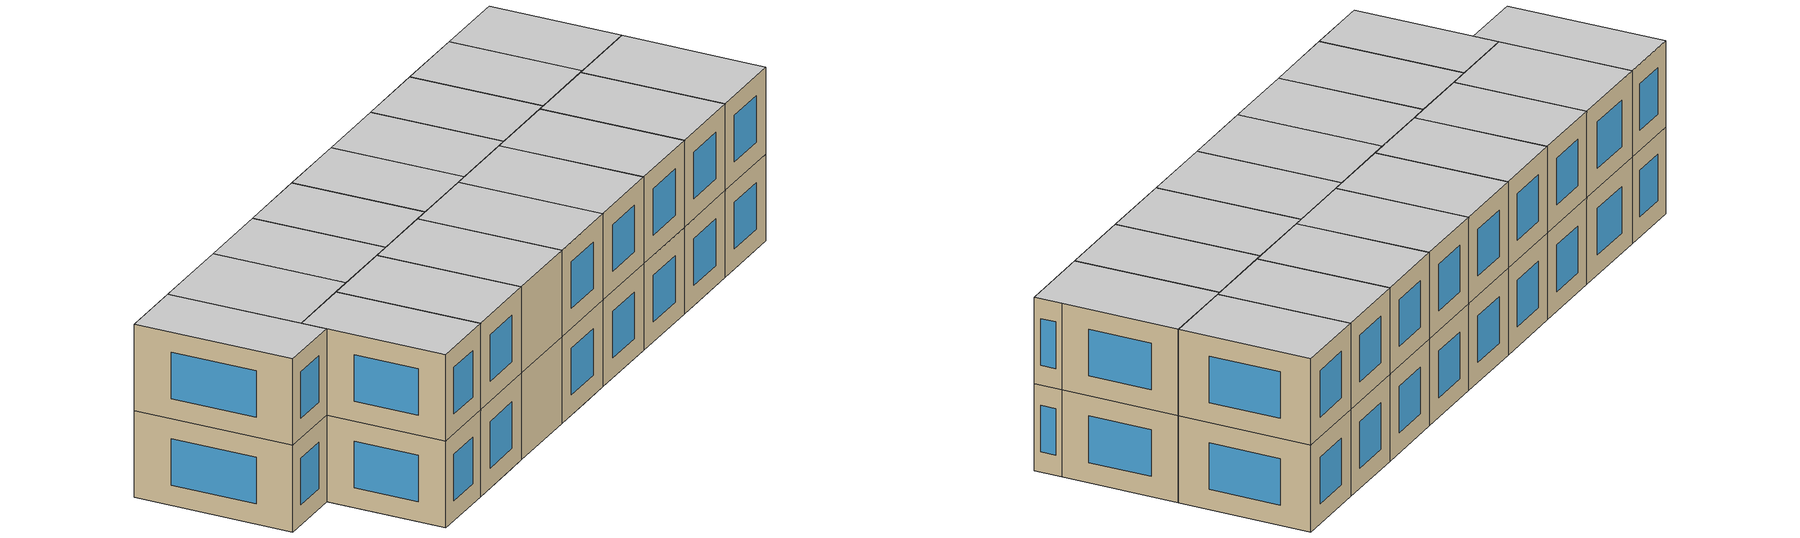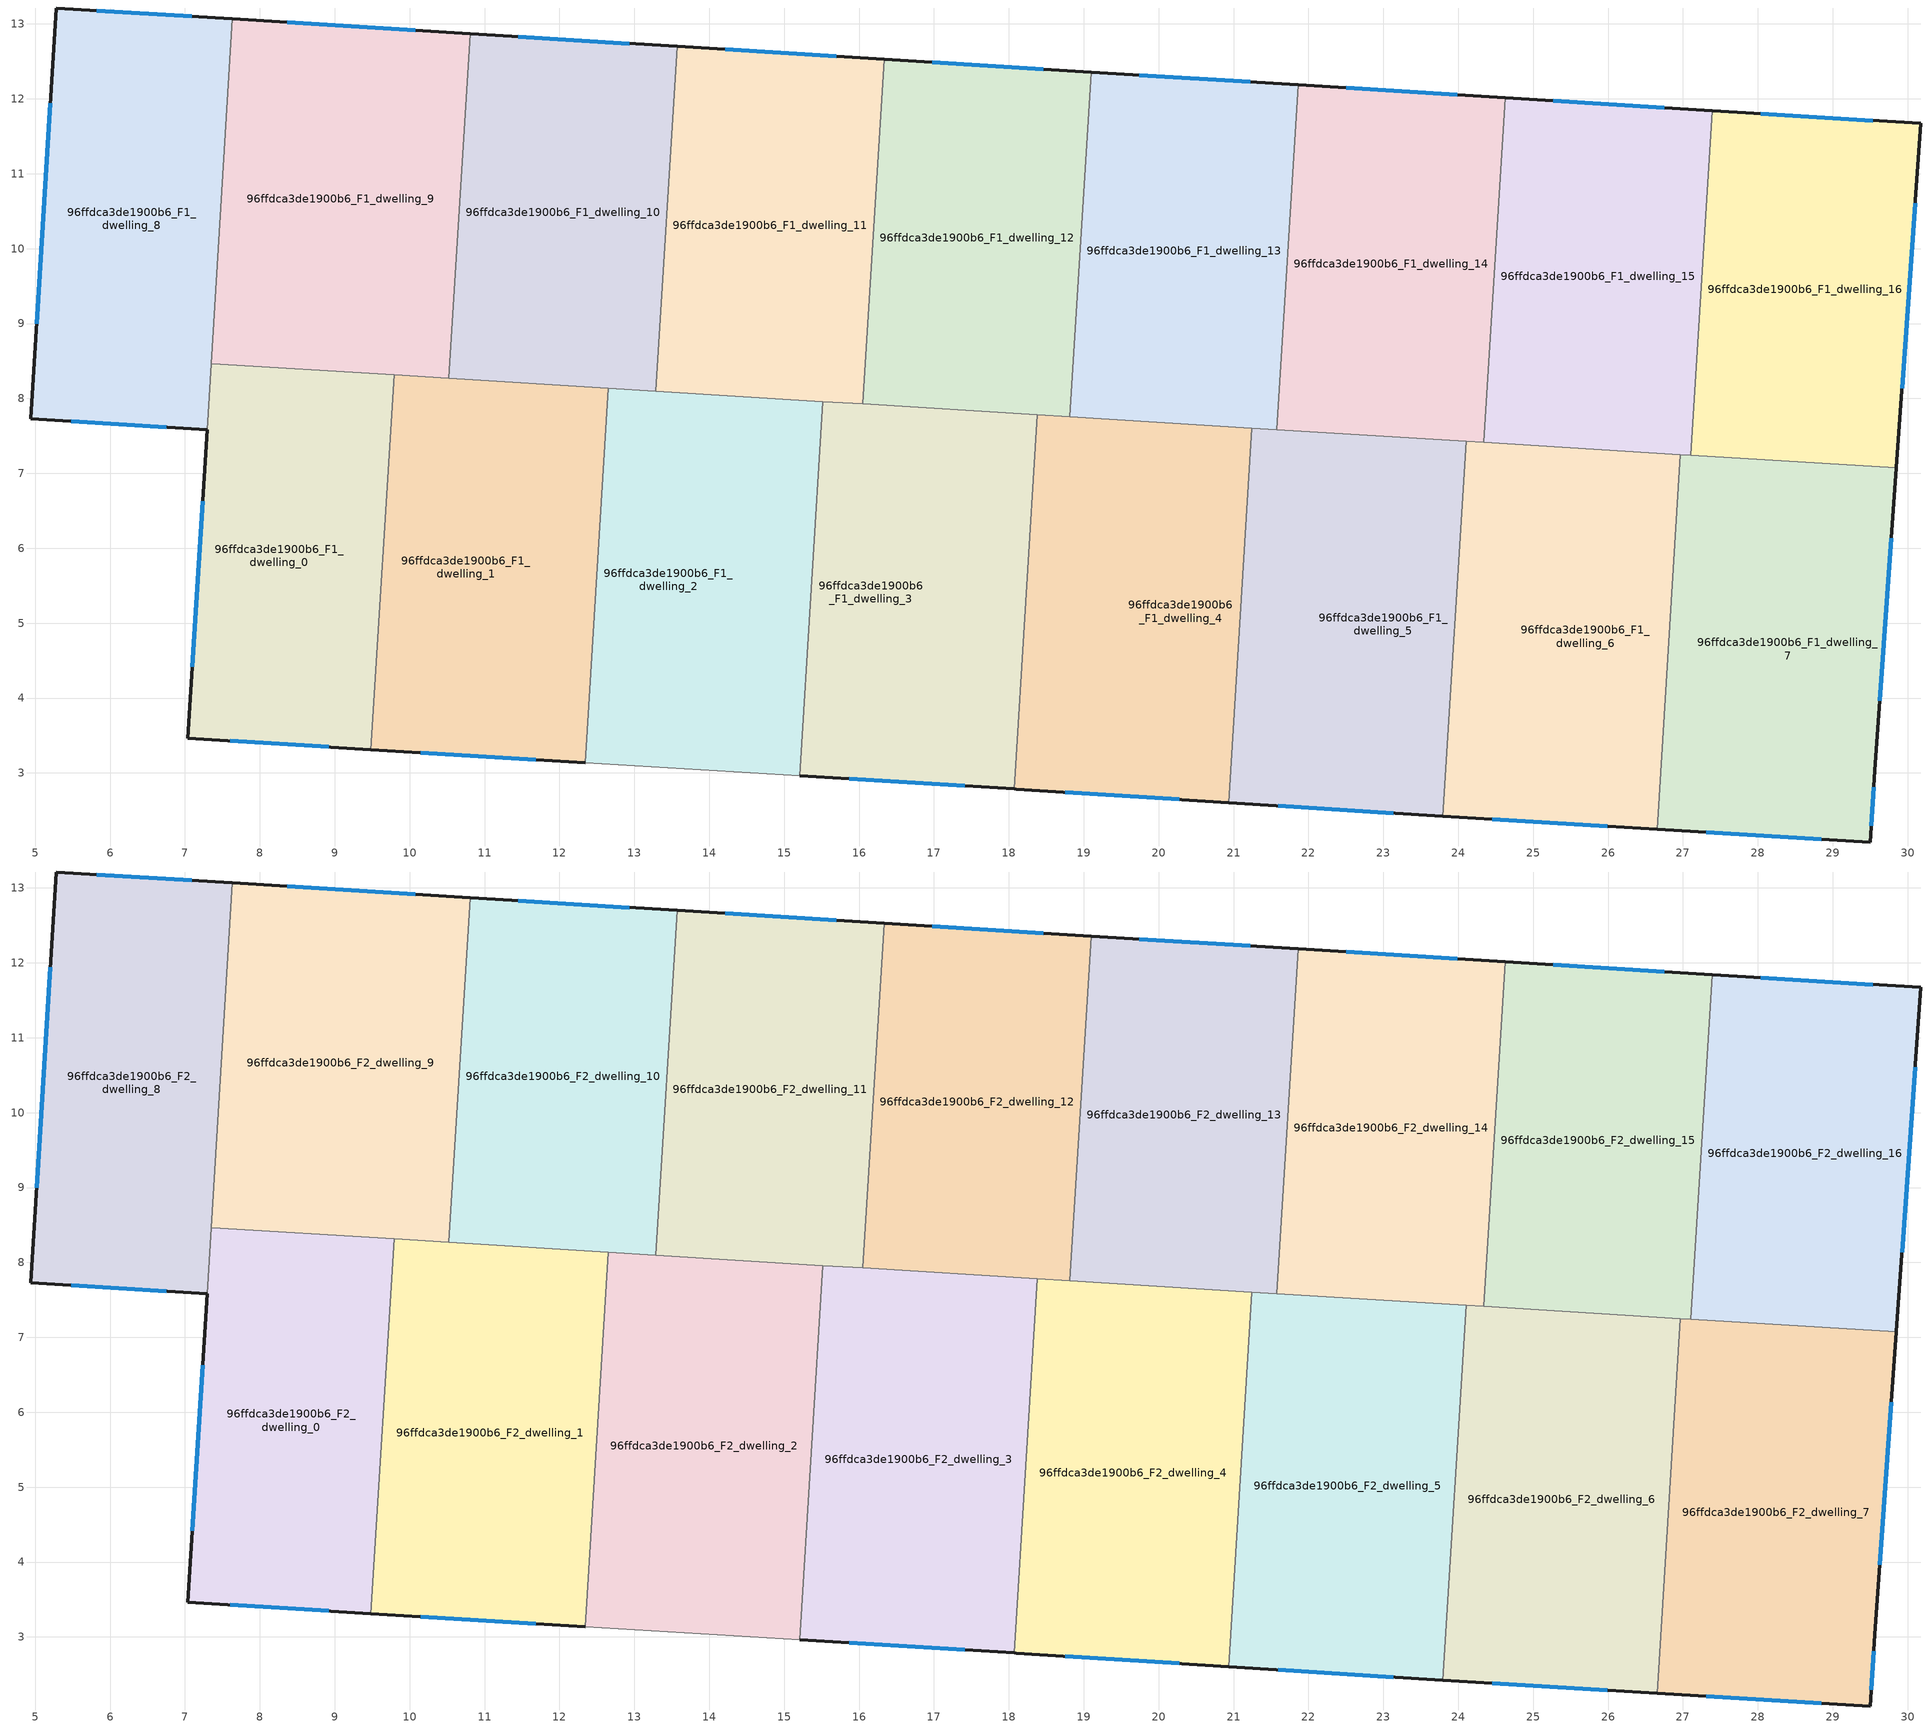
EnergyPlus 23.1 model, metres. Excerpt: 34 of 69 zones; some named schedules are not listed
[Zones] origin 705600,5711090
96ffdca3de1900b6_F1_dwelling_0
 floor outside (EU_floor_Construction): 8.54,8.39 7.35,8.46 7.04,3.46 7.35,8.46 z3
 floor to 96ffdca3de1900b6_F0_dwelling_0 (EU_floor_Construction): 9.48,8.33 9.17,3.33 7.04,3.46 7.35,8.46 z3
 floor to 96ffdca3de1900b6_F0_dwelling_1 (EU_floor_Construction): 9.79,8.31 9.48,3.31 9.17,3.33 9.48,8.33 z3
 wall outside (EU_wall_Construction): 7.29,7.58 7.04,3.46 9.48,3.31 z3:6
 wall to 96ffdca3de1900b6_F1_dwelling_1 (EU_wall_Construction): 9.48,3.31 9.79,8.31 z3:6
 wall to 96ffdca3de1900b6_F1_dwelling_8 (EU_wall_Construction): 7.35,8.46 7.29,7.58 z3:6
 wall to 96ffdca3de1900b6_F1_dwelling_9 (EU_wall_Construction): 9.79,8.31 7.35,8.46 z3:6
 window (EU_Window_Construction): 7.6,3.43 8.92,3.35 / 7.24,6.63 7.1,4.42 z3.69:5.31
96ffdca3de1900b6_F1_dwelling_1
 floor to 96ffdca3de1900b6_F0_dwelling_1 (EU_floor_Construction): 12.02,8.18 11.71,3.18 9.48,3.31 9.79,8.31 z3
 floor to 96ffdca3de1900b6_F0_dwelling_2 (EU_floor_Construction): 12.65,8.14 12.35,3.14 11.71,3.18 12.02,8.18 z3
 wall outside (EU_wall_Construction): 9.48,3.31 12.35,3.14 z3:6
 wall to 96ffdca3de1900b6_F1_dwelling_2 (EU_wall_Construction): 12.35,3.14 12.66,8.14 z3:6
 wall to 96ffdca3de1900b6_F1_dwelling_10 (EU_wall_Construction): 12.66,8.14 10.52,8.27 z3:6
 wall to 96ffdca3de1900b6_F1_dwelling_9 (EU_wall_Construction): 10.52,8.27 9.79,8.31 z3:6
 window (EU_Window_Construction): 10.15,3.27 11.68,3.18 z3.69:5.31
96ffdca3de1900b6_F1_dwelling_10
 floor to 96ffdca3de1900b6_F0_dwelling_11 (EU_floor_Construction): 13.57,12.7 13.29,8.1 10.52,8.27 10.81,12.87 z3
 wall outside (EU_wall_Construction): 13.57,12.7 10.81,12.87 z3:6
 wall to 96ffdca3de1900b6_F1_dwelling_11 (EU_wall_Construction): 13.29,8.1 13.57,12.7 z3:6
 wall to 96ffdca3de1900b6_F1_dwelling_9 (EU_wall_Construction): 10.81,12.87 10.52,8.27 z3:6
 wall to 96ffdca3de1900b6_F1_dwelling_2 (EU_wall_Construction): 12.66,8.14 13.29,8.1 z3:6
 window (EU_Window_Construction): 12.93,12.74 11.45,12.83 z3.69:5.31
96ffdca3de1900b6_F1_dwelling_11
 floor to 96ffdca3de1900b6_F0_dwelling_12 (EU_floor_Construction): 16.34,12.53 16.05,7.93 13.29,8.1 13.57,12.7 z3
 wall outside (EU_wall_Construction): 16.34,12.53 13.57,12.7 z3:6
 wall to 96ffdca3de1900b6_F1_dwelling_12 (EU_wall_Construction): 16.05,7.93 16.34,12.53 z3:6
 wall to 96ffdca3de1900b6_F1_dwelling_2 (EU_wall_Construction): 13.29,8.1 15.52,7.96 z3:6
 wall to 96ffdca3de1900b6_F1_dwelling_3 (EU_wall_Construction): 15.52,7.96 16.05,7.93 z3:6
 window (EU_Window_Construction): 15.7,12.57 14.21,12.66 z3.69:5.31
96ffdca3de1900b6_F1_dwelling_12
 floor to 96ffdca3de1900b6_F0_dwelling_13 (EU_floor_Construction): 19.1,12.36 18.81,7.75 16.05,7.93 16.34,12.53 z3
 wall outside (EU_wall_Construction): 19.1,12.36 16.34,12.53 z3:6
 wall to 96ffdca3de1900b6_F1_dwelling_13 (EU_wall_Construction): 18.81,7.75 19.1,12.36 z3:6
 wall to 96ffdca3de1900b6_F1_dwelling_3 (EU_wall_Construction): 16.05,7.93 18.38,7.78 z3:6
 wall to 96ffdca3de1900b6_F1_dwelling_4 (EU_wall_Construction): 18.38,7.78 18.81,7.75 z3:6
 window (EU_Window_Construction): 18.46,12.4 16.98,12.49 z3.69:5.31
96ffdca3de1900b6_F1_dwelling_13
 floor to 96ffdca3de1900b6_F0_dwelling_14 (EU_floor_Construction): 21.86,12.19 21.58,7.58 18.81,7.75 19.1,12.36 z3
 wall outside (EU_wall_Construction): 21.86,12.19 19.1,12.36 z3:6
 wall to 96ffdca3de1900b6_F1_dwelling_14 (EU_wall_Construction): 21.58,7.58 21.86,12.19 z3:6
 wall to 96ffdca3de1900b6_F1_dwelling_4 (EU_wall_Construction): 18.81,7.75 21.24,7.6 z3:6
 wall to 96ffdca3de1900b6_F1_dwelling_5 (EU_wall_Construction): 21.24,7.6 21.58,7.58 z3:6
 window (EU_Window_Construction): 21.22,12.23 19.74,12.32 z3.69:5.31
96ffdca3de1900b6_F1_dwelling_14
 floor to 96ffdca3de1900b6_F0_dwelling_15 (EU_floor_Construction): 24.63,12.01 24.34,7.41 21.58,7.58 21.86,12.19 z3
 wall outside (EU_wall_Construction): 24.63,12.01 21.86,12.19 z3:6
 wall to 96ffdca3de1900b6_F1_dwelling_15 (EU_wall_Construction): 24.34,7.41 24.63,12.01 z3:6
 wall to 96ffdca3de1900b6_F1_dwelling_5 (EU_wall_Construction): 21.58,7.58 24.1,7.43 z3:6
 wall to 96ffdca3de1900b6_F1_dwelling_6 (EU_wall_Construction): 24.1,7.43 24.34,7.41 z3:6
 window (EU_Window_Construction): 23.99,12.05 22.5,12.15 z3.69:5.31
96ffdca3de1900b6_F1_dwelling_15
 floor to 96ffdca3de1900b6_F0_dwelling_16 (EU_floor_Construction): 27.39,11.84 27.11,7.24 24.34,7.41 24.63,12.01 z3
 wall outside (EU_wall_Construction): 27.39,11.84 24.63,12.01 z3:6
 wall to 96ffdca3de1900b6_F1_dwelling_16 (EU_wall_Construction): 27.11,7.24 27.39,11.84 z3:6
 wall to 96ffdca3de1900b6_F1_dwelling_6 (EU_wall_Construction): 24.34,7.41 26.96,7.25 z3:6
 wall to 96ffdca3de1900b6_F1_dwelling_7 (EU_wall_Construction): 26.96,7.25 27.11,7.24 z3:6
 window (EU_Window_Construction): 26.75,11.88 25.27,11.98 z3.69:5.31
96ffdca3de1900b6_F1_dwelling_16
 floor to 96ffdca3de1900b6_F0_dwelling_17 (EU_floor_Construction): 30.18,11.67 29.85,7.07 27.11,7.24 27.39,11.84 z3
 wall outside (EU_wall_Construction): 29.85,7.07 30.18,11.67 27.39,11.84 z3:6
 wall to 96ffdca3de1900b6_F1_dwelling_7 (EU_wall_Construction): 27.11,7.24 29.85,7.07 z3:6
 window (EU_Window_Construction): 29.93,8.14 30.1,10.61 / 29.53,11.71 28.04,11.8 z3.69:5.31
96ffdca3de1900b6_F1_dwelling_2
 floor to 96ffdca3de1900b6_F0_dwelling_2 (EU_floor_Construction): 14.56,8.02 14.25,3.02 12.35,3.14 12.65,8.14 z3
 floor to 96ffdca3de1900b6_F0_dwelling_3 (EU_floor_Construction): 15.52,7.96 15.21,2.96 14.25,3.02 14.56,8.02 z3
 wall to 96ffdca3de1900b6_F1_dwelling_3 (EU_wall_Construction): 15.21,2.96 15.52,7.96 z3:6
 wall adiabatic (EU_wall_Construction): 12.35,3.14 15.21,2.96 z3:6
96ffdca3de1900b6_F1_dwelling_3
 floor adiabatic (EU_floor_Construction): 17.11,7.86 16.8,2.87 15.21,2.96 15.52,7.96 z3
 floor to 96ffdca3de1900b6_F0_dwelling_4 (EU_floor_Construction): 18.38,7.78 18.07,2.79 16.8,2.87 17.11,7.86 z3
 wall outside (EU_wall_Construction): 15.21,2.96 18.07,2.79 z3:6
 wall to 96ffdca3de1900b6_F1_dwelling_4 (EU_wall_Construction): 18.07,2.79 18.38,7.78 z3:6
 window (EU_Window_Construction): 15.87,2.92 17.41,2.83 z3.69:5.31
96ffdca3de1900b6_F1_dwelling_4
 floor to 96ffdca3de1900b6_F0_dwelling_4 (EU_floor_Construction): 19.65,7.7 19.34,2.71 18.1,2.79 18.07,2.79 18.38,7.78 z3
 floor to 96ffdca3de1900b6_F0_dwelling_5 (EU_floor_Construction): 21.24,7.6 20.93,2.61 19.34,2.71 19.65,7.7 z3
 wall outside (EU_wall_Construction): 18.07,2.79 18.1,2.79 20.93,2.61 z3:6
 wall to 96ffdca3de1900b6_F1_dwelling_5 (EU_wall_Construction): 20.93,2.61 21.24,7.61 z3:6
 window (EU_Window_Construction): 18.76,2.74 20.28,2.65 z3.69:5.31
96ffdca3de1900b6_F1_dwelling_5
 floor to 96ffdca3de1900b6_F0_dwelling_6 (EU_floor_Construction): 24.1,7.43 23.79,2.42 23.76,2.42 21.89,2.54 22.2,7.55 z3
 floor to 96ffdca3de1900b6_F0_dwelling_5 (EU_floor_Construction): 22.2,7.55 21.89,2.54 20.93,2.61 21.24,7.6 z3
 wall outside (EU_wall_Construction): 20.93,2.61 23.79,2.42 z3:6
 wall to 96ffdca3de1900b6_F1_dwelling_6 (EU_wall_Construction): 23.79,2.42 24.1,7.43 z3:6
 window (EU_Window_Construction): 21.6,2.56 23.13,2.47 z3.69:5.31
96ffdca3de1900b6_F1_dwelling_6
 floor to 96ffdca3de1900b6_F0_dwelling_7 (EU_floor_Construction): 26.96,7.25 26.66,2.25 24.43,2.38 24.74,7.39 z3
 floor to 96ffdca3de1900b6_F0_dwelling_6 (EU_floor_Construction): 24.74,7.39 24.43,2.38 23.79,2.42 24.1,7.43 z3
 wall outside (EU_wall_Construction): 23.79,2.42 26.66,2.25 z3:6
 wall to 96ffdca3de1900b6_F1_dwelling_7 (EU_wall_Construction): 26.66,2.25 26.96,7.25 z3:6
 window (EU_Window_Construction): 24.46,2.38 25.99,2.29 z3.69:5.31
96ffdca3de1900b6_F1_dwelling_7
 floor to 96ffdca3de1900b6_F0_dwelling_7 (EU_floor_Construction): 27.28,7.23 26.97,2.23 26.66,2.25 26.96,7.25 z3
 floor to 96ffdca3de1900b6_F0_dwelling_8 (EU_floor_Construction): 29.85,7.07 29.56,3.03 29.5,2.08 26.97,2.23 27.28,7.23 z3
 wall outside (EU_wall_Construction): 26.66,2.25 29.5,2.08 29.56,3.03 29.85,7.07 z3:6
 window (EU_Window_Construction): 29.63,3.96 29.78,6.14 / 29.52,2.3 29.55,2.81 / 27.31,2.21 28.84,2.12 z3.69:5.31
96ffdca3de1900b6_F1_dwelling_8
 floor to 96ffdca3de1900b6_F0_dwelling_9 (EU_floor_Construction): 7.64,13.07 7.3,7.58 4.94,7.73 5.28,13.21 z3
 wall outside (EU_wall_Construction): 7.64,13.07 5.28,13.21 4.94,7.73 7.3,7.58 z3:6
 wall to 96ffdca3de1900b6_F1_dwelling_9 (EU_wall_Construction): 7.35,8.47 7.64,13.07 z3:6
 window (EU_Window_Construction): 7.09,13.1 5.83,13.18 / 5.49,7.7 6.75,7.62 / 5.2,11.94 5.02,9 z3.69:5.31
96ffdca3de1900b6_F1_dwelling_9
 floor to 96ffdca3de1900b6_F0_dwelling_10 (EU_floor_Construction): 10.81,12.87 10.52,8.27 7.35,8.46 7.64,13.07 z3
 wall outside (EU_wall_Construction): 10.81,12.87 7.64,13.07 z3:6
 window (EU_Window_Construction): 10.07,12.92 8.37,13.02 z3.69:5.31
96ffdca3de1900b6_F2_dwelling_0
 floor to 96ffdca3de1900b6_F1_dwelling_0 (EU_floor_Construction): 9.79,8.31 9.48,3.31 7.04,3.46 7.35,8.46 z6
 wall outside (EU_wall_Construction): 7.29,7.58 7.04,3.46 9.48,3.31 z6:9
 wall to 96ffdca3de1900b6_F2_dwelling_1 (EU_wall_Construction): 9.48,3.31 9.79,8.31 z6:9
 wall to 96ffdca3de1900b6_F2_dwelling_8 (EU_wall_Construction): 7.35,8.46 7.29,7.58 z6:9
 wall to 96ffdca3de1900b6_F2_dwelling_9 (EU_wall_Construction): 9.79,8.31 7.35,8.46 z6:9
 window (EU_Window_Construction): 7.6,3.43 8.92,3.35 / 7.24,6.63 7.1,4.42 z6.69:8.31
 ceiling to 96ffdca3de1900b6_F3_dwelling_0 (EU_floor_Construction): 9.48,3.31 9.79,8.31 7.35,8.46 7.04,3.46 z9
96ffdca3de1900b6_F2_dwelling_1
 floor to 96ffdca3de1900b6_F1_dwelling_1 (EU_floor_Construction): 12.66,8.14 12.35,3.14 9.48,3.31 9.79,8.31 z6
 wall outside (EU_wall_Construction): 9.48,3.31 12.35,3.14 z6:9
 wall to 96ffdca3de1900b6_F2_dwelling_2 (EU_wall_Construction): 12.35,3.14 12.66,8.14 z6:9
 wall to 96ffdca3de1900b6_F2_dwelling_10 (EU_wall_Construction): 12.66,8.14 10.52,8.27 z6:9
 wall to 96ffdca3de1900b6_F2_dwelling_9 (EU_wall_Construction): 10.52,8.27 9.79,8.31 z6:9
 window (EU_Window_Construction): 10.15,3.27 11.68,3.18 z6.69:8.31
 ceiling to 96ffdca3de1900b6_F3_dwelling_1 (EU_floor_Construction): 12.35,3.14 12.66,8.14 9.79,8.31 9.48,3.31 z9
96ffdca3de1900b6_F2_dwelling_10
 floor to 96ffdca3de1900b6_F1_dwelling_10 (EU_floor_Construction): 13.57,12.7 13.29,8.1 10.52,8.27 10.81,12.87 z6
 wall outside (EU_wall_Construction): 13.57,12.7 10.81,12.87 z6:9
 wall to 96ffdca3de1900b6_F2_dwelling_11 (EU_wall_Construction): 13.29,8.1 13.57,12.7 z6:9
 wall to 96ffdca3de1900b6_F2_dwelling_9 (EU_wall_Construction): 10.81,12.87 10.52,8.27 z6:9
 wall to 96ffdca3de1900b6_F2_dwelling_2 (EU_wall_Construction): 12.66,8.14 13.29,8.1 z6:9
 window (EU_Window_Construction): 12.93,12.74 11.45,12.83 z6.69:8.31
 ceiling to 96ffdca3de1900b6_F3_dwelling_10 (EU_floor_Construction): 13.29,8.1 13.57,12.7 10.81,12.87 10.52,8.27 z9
96ffdca3de1900b6_F2_dwelling_11
 floor to 96ffdca3de1900b6_F1_dwelling_11 (EU_floor_Construction): 16.34,12.53 16.05,7.93 13.29,8.1 13.57,12.7 z6
 wall outside (EU_wall_Construction): 16.34,12.53 13.57,12.7 z6:9
 wall to 96ffdca3de1900b6_F2_dwelling_12 (EU_wall_Construction): 16.05,7.93 16.34,12.53 z6:9
 wall to 96ffdca3de1900b6_F2_dwelling_2 (EU_wall_Construction): 13.29,8.1 15.52,7.96 z6:9
 wall to 96ffdca3de1900b6_F2_dwelling_3 (EU_wall_Construction): 15.52,7.96 16.05,7.93 z6:9
 window (EU_Window_Construction): 15.7,12.57 14.21,12.66 z6.69:8.31
 ceiling to 96ffdca3de1900b6_F3_dwelling_11 (EU_floor_Construction): 16.05,7.93 16.34,12.53 13.57,12.7 13.29,8.1 z9
96ffdca3de1900b6_F2_dwelling_12
 floor to 96ffdca3de1900b6_F1_dwelling_12 (EU_floor_Construction): 19.1,12.36 18.81,7.75 16.05,7.93 16.34,12.53 z6
 wall outside (EU_wall_Construction): 19.1,12.36 16.34,12.53 z6:9
 wall to 96ffdca3de1900b6_F2_dwelling_13 (EU_wall_Construction): 18.81,7.75 19.1,12.36 z6:9
 wall to 96ffdca3de1900b6_F2_dwelling_3 (EU_wall_Construction): 16.05,7.93 18.38,7.78 z6:9
 wall to 96ffdca3de1900b6_F2_dwelling_4 (EU_wall_Construction): 18.38,7.78 18.81,7.75 z6:9
 window (EU_Window_Construction): 18.46,12.4 16.98,12.49 z6.69:8.31
 ceiling to 96ffdca3de1900b6_F3_dwelling_12 (EU_floor_Construction): 18.81,7.75 19.1,12.36 16.34,12.53 16.05,7.93 z9
96ffdca3de1900b6_F2_dwelling_13
 floor to 96ffdca3de1900b6_F1_dwelling_13 (EU_floor_Construction): 21.86,12.19 21.58,7.58 18.81,7.75 19.1,12.36 z6
 wall outside (EU_wall_Construction): 21.86,12.19 19.1,12.36 z6:9
 wall to 96ffdca3de1900b6_F2_dwelling_14 (EU_wall_Construction): 21.58,7.58 21.86,12.19 z6:9
 wall to 96ffdca3de1900b6_F2_dwelling_4 (EU_wall_Construction): 18.81,7.75 21.24,7.6 z6:9
 wall to 96ffdca3de1900b6_F2_dwelling_5 (EU_wall_Construction): 21.24,7.6 21.58,7.58 z6:9
 window (EU_Window_Construction): 21.22,12.23 19.74,12.32 z6.69:8.31
 ceiling to 96ffdca3de1900b6_F3_dwelling_13 (EU_floor_Construction): 21.58,7.58 21.86,12.19 19.1,12.36 18.81,7.75 z9
96ffdca3de1900b6_F2_dwelling_14
 floor to 96ffdca3de1900b6_F1_dwelling_14 (EU_floor_Construction): 24.63,12.01 24.34,7.41 21.58,7.58 21.86,12.19 z6
 wall outside (EU_wall_Construction): 24.63,12.01 21.86,12.19 z6:9
 wall to 96ffdca3de1900b6_F2_dwelling_15 (EU_wall_Construction): 24.34,7.41 24.63,12.01 z6:9
 wall to 96ffdca3de1900b6_F2_dwelling_5 (EU_wall_Construction): 21.58,7.58 24.1,7.43 z6:9
 wall to 96ffdca3de1900b6_F2_dwelling_6 (EU_wall_Construction): 24.1,7.43 24.34,7.41 z6:9
 window (EU_Window_Construction): 23.99,12.05 22.5,12.15 z6.69:8.31
 ceiling to 96ffdca3de1900b6_F3_dwelling_14 (EU_floor_Construction): 24.34,7.41 24.63,12.01 21.86,12.19 21.58,7.58 z9
96ffdca3de1900b6_F2_dwelling_15
 floor to 96ffdca3de1900b6_F1_dwelling_15 (EU_floor_Construction): 27.39,11.84 27.11,7.24 24.34,7.41 24.63,12.01 z6
 wall outside (EU_wall_Construction): 27.39,11.84 24.63,12.01 z6:9
 wall to 96ffdca3de1900b6_F2_dwelling_16 (EU_wall_Construction): 27.11,7.24 27.39,11.84 z6:9
 wall to 96ffdca3de1900b6_F2_dwelling_6 (EU_wall_Construction): 24.34,7.41 26.96,7.25 z6:9
 wall to 96ffdca3de1900b6_F2_dwelling_7 (EU_wall_Construction): 26.96,7.25 27.11,7.24 z6:9
 window (EU_Window_Construction): 26.75,11.88 25.27,11.98 z6.69:8.31
 ceiling to 96ffdca3de1900b6_F3_dwelling_15 (EU_floor_Construction): 27.11,7.24 27.39,11.84 24.63,12.01 24.34,7.41 z9
96ffdca3de1900b6_F2_dwelling_16
 floor to 96ffdca3de1900b6_F1_dwelling_16 (EU_floor_Construction): 30.18,11.67 29.85,7.07 27.11,7.24 27.39,11.84 z6
 wall outside (EU_wall_Construction): 29.85,7.07 30.18,11.67 27.39,11.84 z6:9
 wall to 96ffdca3de1900b6_F2_dwelling_7 (EU_wall_Construction): 27.11,7.24 29.85,7.07 z6:9
 window (EU_Window_Construction): 29.93,8.14 30.1,10.61 / 29.53,11.71 28.04,11.8 z6.69:8.31
 ceiling to 96ffdca3de1900b6_F3_dwelling_16 (EU_floor_Construction): 29.85,7.07 30.18,11.67 27.39,11.84 27.11,7.24 z9
96ffdca3de1900b6_F2_dwelling_2
 floor to 96ffdca3de1900b6_F1_dwelling_2 (EU_floor_Construction): 15.52,7.96 15.21,2.96 12.35,3.14 12.66,8.14 z6
 wall to 96ffdca3de1900b6_F2_dwelling_3 (EU_wall_Construction): 15.21,2.96 15.52,7.96 z6:9
 wall adiabatic (EU_wall_Construction): 12.35,3.14 15.21,2.96 z6:9
 ceiling to 96ffdca3de1900b6_F3_dwelling_2 (EU_floor_Construction): 15.21,2.96 15.52,7.96 12.66,8.14 12.35,3.14 z9
96ffdca3de1900b6_F2_dwelling_3
 floor to 96ffdca3de1900b6_F1_dwelling_3 (EU_floor_Construction): 18.38,7.78 18.07,2.79 15.21,2.96 15.52,7.96 z6
 wall outside (EU_wall_Construction): 15.21,2.96 18.07,2.79 z6:9
 wall to 96ffdca3de1900b6_F2_dwelling_4 (EU_wall_Construction): 18.07,2.79 18.38,7.78 z6:9
 window (EU_Window_Construction): 15.87,2.92 17.41,2.83 z6.69:8.31
 ceiling to 96ffdca3de1900b6_F3_dwelling_3 (EU_floor_Construction): 18.07,2.79 18.38,7.78 15.52,7.96 15.21,2.96 z9
96ffdca3de1900b6_F2_dwelling_4
 floor to 96ffdca3de1900b6_F1_dwelling_4 (EU_floor_Construction): 21.24,7.61 20.93,2.61 18.1,2.79 18.07,2.79 18.38,7.78 z6
 wall outside (EU_wall_Construction): 18.07,2.79 18.1,2.79 20.93,2.61 z6:9
 wall to 96ffdca3de1900b6_F2_dwelling_5 (EU_wall_Construction): 20.93,2.61 21.24,7.61 z6:9
 window (EU_Window_Construction): 18.76,2.74 20.28,2.65 z6.69:8.31
 ceiling to 96ffdca3de1900b6_F3_dwelling_4 (EU_floor_Construction): 20.93,2.61 21.24,7.61 18.38,7.78 18.07,2.79 18.1,2.79 z9
96ffdca3de1900b6_F2_dwelling_5
 floor to 96ffdca3de1900b6_F1_dwelling_5 (EU_floor_Construction): 24.1,7.43 23.79,2.42 20.93,2.61 21.24,7.61 z6
 wall outside (EU_wall_Construction): 20.93,2.61 23.79,2.42 z6:9
 wall to 96ffdca3de1900b6_F2_dwelling_6 (EU_wall_Construction): 23.79,2.42 24.1,7.43 z6:9
 window (EU_Window_Construction): 21.6,2.56 23.13,2.47 z6.69:8.31
 ceiling to 96ffdca3de1900b6_F3_dwelling_5 (EU_floor_Construction): 23.79,2.42 24.1,7.43 21.24,7.61 20.93,2.61 z9
96ffdca3de1900b6_F2_dwelling_6
 floor to 96ffdca3de1900b6_F1_dwelling_6 (EU_floor_Construction): 26.96,7.25 26.66,2.25 23.79,2.42 24.1,7.43 z6
 wall outside (EU_wall_Construction): 23.79,2.42 26.66,2.25 z6:9
 wall to 96ffdca3de1900b6_F2_dwelling_7 (EU_wall_Construction): 26.66,2.25 26.96,7.25 z6:9
 window (EU_Window_Construction): 24.46,2.38 25.99,2.29 z6.69:8.31
 ceiling to 96ffdca3de1900b6_F3_dwelling_6 (EU_floor_Construction): 26.66,2.25 26.96,7.25 24.1,7.43 23.79,2.42 z9
96ffdca3de1900b6_F2_dwelling_7
 floor to 96ffdca3de1900b6_F1_dwelling_7 (EU_floor_Construction): 29.85,7.07 29.56,3.03 29.5,2.08 26.66,2.25 26.96,7.25 z6
 wall outside (EU_wall_Construction): 26.66,2.25 29.5,2.08 29.56,3.03 29.85,7.07 z6:9
 window (EU_Window_Construction): 29.63,3.96 29.78,6.14 / 29.52,2.3 29.55,2.81 / 27.31,2.21 28.84,2.12 z6.69:8.31
 ceiling to 96ffdca3de1900b6_F3_dwelling_7 (EU_floor_Construction): 29.5,2.08 29.56,3.03 29.85,7.07 26.96,7.25 26.66,2.25 z9
96ffdca3de1900b6_F2_dwelling_8
 floor to 96ffdca3de1900b6_F1_dwelling_8 (EU_floor_Construction): 7.64,13.07 7.3,7.58 4.94,7.73 5.28,13.21 z6
 wall outside (EU_wall_Construction): 7.64,13.07 5.28,13.21 4.94,7.73 7.3,7.58 z6:9
 wall to 96ffdca3de1900b6_F2_dwelling_9 (EU_wall_Construction): 7.35,8.47 7.64,13.07 z6:9
 window (EU_Window_Construction): 7.09,13.1 5.83,13.18 / 5.49,7.7 6.75,7.62 / 5.2,11.94 5.02,9 z6.69:8.31
 ceiling to 96ffdca3de1900b6_F3_dwelling_8 (EU_floor_Construction): 7.3,7.58 7.64,13.07 5.28,13.21 4.94,7.73 z9
96ffdca3de1900b6_F2_dwelling_9
 floor to 96ffdca3de1900b6_F1_dwelling_9 (EU_floor_Construction): 10.81,12.87 10.52,8.27 7.35,8.46 7.64,13.07 z6
 wall outside (EU_wall_Construction): 10.81,12.87 7.64,13.07 z6:9
 window (EU_Window_Construction): 10.07,12.92 8.37,13.02 z6.69:8.31
 ceiling to 96ffdca3de1900b6_F3_dwelling_9 (EU_floor_Construction): 10.52,8.27 10.81,12.87 7.64,13.07 7.35,8.46 z9
[Building]
EU S2 Campaign: North Axis=0; Terrain=City; Solar Distribution=FullExterior
[Site:Location]
London: Latitude=51.5; Longitude=-0.5; Time Zone=0; Elevation=25
[SizingPeriod:WeatherFileDays]
AnnualSizingPeriod: Begin Month=1; Begin Day of Month=1; End Month=12; End Day of Month=31; Day of Week for Start Day=Monday; Use Weather File Daylight Saving Period=No; Use Weather File Rain and Snow Indicators=No
[MATERIAL]
EU_InternalMass_Material: Roughness=MediumRough; Thickness=0.1; Conductivity=1; Density=1800; Specific Heat=900; Thermal Absorptance=0.9; Solar Absorptance=0.7; Visible Absorptance=0.7
[MATERIAL:NOMASS] Roughness=MediumRough; Thermal Absorptance=0.9; Solar Absorptance=0.7; Visible Absorptance=0.7
Name | Thermal Resistance
EU_wall_NoMass | 0.635353
EU_floor_NoMass | 1.96382
[WINDOWMATERIAL:SIMPLEGLAZINGSYSTEM]
EU_Window_SimpleGlazing: UFactor=2.96269; Solar Heat Gain Coefficient=0.76; Visible Transmittance=0.76
[CONSTRUCTION]
EU_wall_Construction: EU_wall_NoMass
EU_floor_Construction: EU_floor_NoMass
EU_InternalMass_Construction: EU_InternalMass_Material
EU_Window_Construction: EU_Window_SimpleGlazing
[ZONE] Type=1; Multiplier=1; Ceiling Height=autocalculate; Floor Area=autocalculate; Part of Total Floor Area=Yes
Name | Volume
96ffdca3de1900b6_F1_dwelling_0 | 36.835
96ffdca3de1900b6_F2_dwelling_0 | 36.7983
96ffdca3de1900b6_F1_dwelling_1; 96ffdca3de1900b6_F2_dwelling_1 | 43.0942
96ffdca3de1900b6_F1_dwelling_10; 96ffdca3de1900b6_F2_dwelling_10; 96ffdca3de1900b6_F1_dwelling_15; 96ffdca3de1900b6_F2_dwelling_15 | 38.302
96ffdca3de1900b6_F1_dwelling_11; 96ffdca3de1900b6_F2_dwelling_11 | 38.3013
96ffdca3de1900b6_F1_dwelling_12; 96ffdca3de1900b6_F2_dwelling_12 | 38.3071
96ffdca3de1900b6_F1_dwelling_13; 96ffdca3de1900b6_F2_dwelling_13 | 38.3064
96ffdca3de1900b6_F1_dwelling_14; 96ffdca3de1900b6_F2_dwelling_14 | 38.3057
96ffdca3de1900b6_F1_dwelling_16; 96ffdca3de1900b6_F2_dwelling_16 | 38.3005
96ffdca3de1900b6_F1_dwelling_2; 96ffdca3de1900b6_F2_dwelling_2 | 43.0884
96ffdca3de1900b6_F1_dwelling_3; 96ffdca3de1900b6_F2_dwelling_3 | 43.0811
96ffdca3de1900b6_F1_dwelling_4; 96ffdca3de1900b6_F2_dwelling_4 | 43.0847
96ffdca3de1900b6_F1_dwelling_5; 96ffdca3de1900b6_F2_dwelling_5 | 43.0876
96ffdca3de1900b6_F1_dwelling_6; 96ffdca3de1900b6_F2_dwelling_6 | 43.1045
96ffdca3de1900b6_F1_dwelling_7; 96ffdca3de1900b6_F2_dwelling_7 | 43.0964
96ffdca3de1900b6_F1_dwelling_8; 96ffdca3de1900b6_F2_dwelling_8 | 38.8828
96ffdca3de1900b6_F1_dwelling_9; 96ffdca3de1900b6_F2_dwelling_9 | 43.9739
[INTERNALMASS] Construction=EU_InternalMass_Construction
Name | Zone or ZoneList | Surface Area
96ffdca3de1900b6_F1_dwelling_0_EU_InternalMass | 96ffdca3de1900b6_F1_dwelling_0 | 12.2773
96ffdca3de1900b6_F1_dwelling_1_EU_InternalMass | 96ffdca3de1900b6_F1_dwelling_1 | 14.3648
96ffdca3de1900b6_F1_dwelling_2_EU_InternalMass | 96ffdca3de1900b6_F1_dwelling_2 | 14.3628
96ffdca3de1900b6_F1_dwelling_3_EU_InternalMass | 96ffdca3de1900b6_F1_dwelling_3 | 14.3605
96ffdca3de1900b6_F1_dwelling_4_EU_InternalMass | 96ffdca3de1900b6_F1_dwelling_4 | 14.3613
96ffdca3de1900b6_F1_dwelling_5_EU_InternalMass | 96ffdca3de1900b6_F1_dwelling_5 | 14.3628
96ffdca3de1900b6_F1_dwelling_6_EU_InternalMass | 96ffdca3de1900b6_F1_dwelling_6 | 14.3678
96ffdca3de1900b6_F1_dwelling_7_EU_InternalMass | 96ffdca3de1900b6_F1_dwelling_7 | 14.3657
96ffdca3de1900b6_F1_dwelling_8_EU_InternalMass | 96ffdca3de1900b6_F1_dwelling_8 | 12.9624
96ffdca3de1900b6_F1_dwelling_9_EU_InternalMass | 96ffdca3de1900b6_F1_dwelling_9 | 14.658
96ffdca3de1900b6_F1_dwelling_10_EU_InternalMass | 96ffdca3de1900b6_F1_dwelling_10 | 12.7674
96ffdca3de1900b6_F1_dwelling_11_EU_InternalMass | 96ffdca3de1900b6_F1_dwelling_11 | 12.7674
96ffdca3de1900b6_F1_dwelling_12_EU_InternalMass | 96ffdca3de1900b6_F1_dwelling_12 | 12.7687
96ffdca3de1900b6_F1_dwelling_13_EU_InternalMass | 96ffdca3de1900b6_F1_dwelling_13 | 12.7687
96ffdca3de1900b6_F1_dwelling_14_EU_InternalMass | 96ffdca3de1900b6_F1_dwelling_14 | 12.7687
96ffdca3de1900b6_F1_dwelling_15_EU_InternalMass | 96ffdca3de1900b6_F1_dwelling_15 | 12.7674
96ffdca3de1900b6_F1_dwelling_16_EU_InternalMass | 96ffdca3de1900b6_F1_dwelling_16 | 12.7667
96ffdca3de1900b6_F2_dwelling_0_EU_InternalMass | 96ffdca3de1900b6_F2_dwelling_0 | 12.2773
96ffdca3de1900b6_F2_dwelling_1_EU_InternalMass | 96ffdca3de1900b6_F2_dwelling_1 | 14.3648
96ffdca3de1900b6_F2_dwelling_2_EU_InternalMass | 96ffdca3de1900b6_F2_dwelling_2 | 14.3628
96ffdca3de1900b6_F2_dwelling_3_EU_InternalMass | 96ffdca3de1900b6_F2_dwelling_3 | 14.3605
96ffdca3de1900b6_F2_dwelling_4_EU_InternalMass | 96ffdca3de1900b6_F2_dwelling_4 | 14.3613
96ffdca3de1900b6_F2_dwelling_5_EU_InternalMass | 96ffdca3de1900b6_F2_dwelling_5 | 14.3628
96ffdca3de1900b6_F2_dwelling_6_EU_InternalMass | 96ffdca3de1900b6_F2_dwelling_6 | 14.3678
96ffdca3de1900b6_F2_dwelling_7_EU_InternalMass | 96ffdca3de1900b6_F2_dwelling_7 | 14.3657
96ffdca3de1900b6_F2_dwelling_8_EU_InternalMass | 96ffdca3de1900b6_F2_dwelling_8 | 12.9624
96ffdca3de1900b6_F2_dwelling_9_EU_InternalMass | 96ffdca3de1900b6_F2_dwelling_9 | 14.658
96ffdca3de1900b6_F2_dwelling_10_EU_InternalMass | 96ffdca3de1900b6_F2_dwelling_10 | 12.7674
96ffdca3de1900b6_F2_dwelling_11_EU_InternalMass | 96ffdca3de1900b6_F2_dwelling_11 | 12.7674
96ffdca3de1900b6_F2_dwelling_12_EU_InternalMass | 96ffdca3de1900b6_F2_dwelling_12 | 12.7687
96ffdca3de1900b6_F2_dwelling_13_EU_InternalMass | 96ffdca3de1900b6_F2_dwelling_13 | 12.7687
96ffdca3de1900b6_F2_dwelling_14_EU_InternalMass | 96ffdca3de1900b6_F2_dwelling_14 | 12.7687
96ffdca3de1900b6_F2_dwelling_15_EU_InternalMass | 96ffdca3de1900b6_F2_dwelling_15 | 12.7674
96ffdca3de1900b6_F2_dwelling_16_EU_InternalMass | 96ffdca3de1900b6_F2_dwelling_16 | 12.7667
[OTHEREQUIPMENT] Fuel Type=Electricity; Design Level Calculation Method=Watts/Area; Power per Zone Floor Area=1; Fraction Latent=0; Fraction Radiant=0; Fraction Lost=0; Carbon Dioxide Generation Rate=0; EndUse Subcategory=EU_Step8_InternalGains
Name | Zone or ZoneList or Space or SpaceList | Schedule
EU_Step8_InternalGain_96ffdca3de1900b6_F1_dwelling_0_f000 | 96ffdca3de1900b6_F1_dwelling_0 | EU_Step8_GainSchedule_96ffdca3de1900b6_F1_dwelling_0_f000
EU_Step8_InternalGain_96ffdca3de1900b6_F1_dwelling_1_f000 | 96ffdca3de1900b6_F1_dwelling_1 | EU_Step8_GainSchedule_96ffdca3de1900b6_F1_dwelling_1_f000
EU_Step8_InternalGain_96ffdca3de1900b6_F1_dwelling_2_f000 | 96ffdca3de1900b6_F1_dwelling_2 | EU_Step8_GainSchedule_96ffdca3de1900b6_F1_dwelling_2_f000
EU_Step8_InternalGain_96ffdca3de1900b6_F1_dwelling_3_f000 | 96ffdca3de1900b6_F1_dwelling_3 | EU_Step8_GainSchedule_96ffdca3de1900b6_F1_dwelling_3_f000
EU_Step8_InternalGain_96ffdca3de1900b6_F1_dwelling_4_f000 | 96ffdca3de1900b6_F1_dwelling_4 | EU_Step8_GainSchedule_96ffdca3de1900b6_F1_dwelling_4_f000
EU_Step8_InternalGain_96ffdca3de1900b6_F1_dwelling_5_f000 | 96ffdca3de1900b6_F1_dwelling_5 | EU_Step8_GainSchedule_96ffdca3de1900b6_F1_dwelling_5_f000
EU_Step8_InternalGain_96ffdca3de1900b6_F1_dwelling_6_f000 | 96ffdca3de1900b6_F1_dwelling_6 | EU_Step8_GainSchedule_96ffdca3de1900b6_F1_dwelling_6_f000
EU_Step8_InternalGain_96ffdca3de1900b6_F1_dwelling_7_f000 | 96ffdca3de1900b6_F1_dwelling_7 | EU_Step8_GainSchedule_96ffdca3de1900b6_F1_dwelling_7_f000
EU_Step8_InternalGain_96ffdca3de1900b6_F1_dwelling_8_f000 | 96ffdca3de1900b6_F1_dwelling_8 | EU_Step8_GainSchedule_96ffdca3de1900b6_F1_dwelling_8_f000
EU_Step8_InternalGain_96ffdca3de1900b6_F1_dwelling_9_f000 | 96ffdca3de1900b6_F1_dwelling_9 | EU_Step8_GainSchedule_96ffdca3de1900b6_F1_dwelling_9_f000
EU_Step8_InternalGain_96ffdca3de1900b6_F1_dwelling_10_f000 | 96ffdca3de1900b6_F1_dwelling_10 | EU_Step8_GainSchedule_96ffdca3de1900b6_F1_dwelling_10_f000
EU_Step8_InternalGain_96ffdca3de1900b6_F1_dwelling_11_f000 | 96ffdca3de1900b6_F1_dwelling_11 | EU_Step8_GainSchedule_96ffdca3de1900b6_F1_dwelling_11_f000
EU_Step8_InternalGain_96ffdca3de1900b6_F1_dwelling_12_f000 | 96ffdca3de1900b6_F1_dwelling_12 | EU_Step8_GainSchedule_96ffdca3de1900b6_F1_dwelling_12_f000
EU_Step8_InternalGain_96ffdca3de1900b6_F1_dwelling_13_f000 | 96ffdca3de1900b6_F1_dwelling_13 | EU_Step8_GainSchedule_96ffdca3de1900b6_F1_dwelling_13_f000
EU_Step8_InternalGain_96ffdca3de1900b6_F1_dwelling_14_f000 | 96ffdca3de1900b6_F1_dwelling_14 | EU_Step8_GainSchedule_96ffdca3de1900b6_F1_dwelling_14_f000
EU_Step8_InternalGain_96ffdca3de1900b6_F1_dwelling_15_f000 | 96ffdca3de1900b6_F1_dwelling_15 | EU_Step8_GainSchedule_96ffdca3de1900b6_F1_dwelling_15_f000
EU_Step8_InternalGain_96ffdca3de1900b6_F1_dwelling_16_f000 | 96ffdca3de1900b6_F1_dwelling_16 | EU_Step8_GainSchedule_96ffdca3de1900b6_F1_dwelling_16_f000
EU_Step8_InternalGain_96ffdca3de1900b6_F2_dwelling_0_f000 | 96ffdca3de1900b6_F2_dwelling_0 | EU_Step8_GainSchedule_96ffdca3de1900b6_F2_dwelling_0_f000
EU_Step8_InternalGain_96ffdca3de1900b6_F2_dwelling_1_f000 | 96ffdca3de1900b6_F2_dwelling_1 | EU_Step8_GainSchedule_96ffdca3de1900b6_F2_dwelling_1_f000
EU_Step8_InternalGain_96ffdca3de1900b6_F2_dwelling_2_f000 | 96ffdca3de1900b6_F2_dwelling_2 | EU_Step8_GainSchedule_96ffdca3de1900b6_F2_dwelling_2_f000
EU_Step8_InternalGain_96ffdca3de1900b6_F2_dwelling_3_f000 | 96ffdca3de1900b6_F2_dwelling_3 | EU_Step8_GainSchedule_96ffdca3de1900b6_F2_dwelling_3_f000
EU_Step8_InternalGain_96ffdca3de1900b6_F2_dwelling_4_f000 | 96ffdca3de1900b6_F2_dwelling_4 | EU_Step8_GainSchedule_96ffdca3de1900b6_F2_dwelling_4_f000
EU_Step8_InternalGain_96ffdca3de1900b6_F2_dwelling_5_f000 | 96ffdca3de1900b6_F2_dwelling_5 | EU_Step8_GainSchedule_96ffdca3de1900b6_F2_dwelling_5_f000
EU_Step8_InternalGain_96ffdca3de1900b6_F2_dwelling_6_f000 | 96ffdca3de1900b6_F2_dwelling_6 | EU_Step8_GainSchedule_96ffdca3de1900b6_F2_dwelling_6_f000
EU_Step8_InternalGain_96ffdca3de1900b6_F2_dwelling_7_f000 | 96ffdca3de1900b6_F2_dwelling_7 | EU_Step8_GainSchedule_96ffdca3de1900b6_F2_dwelling_7_f000
EU_Step8_InternalGain_96ffdca3de1900b6_F2_dwelling_8_f000 | 96ffdca3de1900b6_F2_dwelling_8 | EU_Step8_GainSchedule_96ffdca3de1900b6_F2_dwelling_8_f000
EU_Step8_InternalGain_96ffdca3de1900b6_F2_dwelling_9_f000 | 96ffdca3de1900b6_F2_dwelling_9 | EU_Step8_GainSchedule_96ffdca3de1900b6_F2_dwelling_9_f000
EU_Step8_InternalGain_96ffdca3de1900b6_F2_dwelling_10_f000 | 96ffdca3de1900b6_F2_dwelling_10 | EU_Step8_GainSchedule_96ffdca3de1900b6_F2_dwelling_10_f000
EU_Step8_InternalGain_96ffdca3de1900b6_F2_dwelling_11_f000 | 96ffdca3de1900b6_F2_dwelling_11 | EU_Step8_GainSchedule_96ffdca3de1900b6_F2_dwelling_11_f000
EU_Step8_InternalGain_96ffdca3de1900b6_F2_dwelling_12_f000 | 96ffdca3de1900b6_F2_dwelling_12 | EU_Step8_GainSchedule_96ffdca3de1900b6_F2_dwelling_12_f000
EU_Step8_InternalGain_96ffdca3de1900b6_F2_dwelling_13_f000 | 96ffdca3de1900b6_F2_dwelling_13 | EU_Step8_GainSchedule_96ffdca3de1900b6_F2_dwelling_13_f000
EU_Step8_InternalGain_96ffdca3de1900b6_F2_dwelling_14_f000 | 96ffdca3de1900b6_F2_dwelling_14 | EU_Step8_GainSchedule_96ffdca3de1900b6_F2_dwelling_14_f000
EU_Step8_InternalGain_96ffdca3de1900b6_F2_dwelling_15_f000 | 96ffdca3de1900b6_F2_dwelling_15 | EU_Step8_GainSchedule_96ffdca3de1900b6_F2_dwelling_15_f000
EU_Step8_InternalGain_96ffdca3de1900b6_F2_dwelling_16_f000 | 96ffdca3de1900b6_F2_dwelling_16 | EU_Step8_GainSchedule_96ffdca3de1900b6_F2_dwelling_16_f000
[ZONEVENTILATION:DESIGNFLOWRATE] Schedule=EU_AlwaysOn; Design Flow Rate Calculation Method=AirChanges/Hour; Air Changes per Hour=0.555504; Ventilation Type=Natural; Fan Pressure Rise=0; Fan Total Efficiency=1; Constant Term Coefficient=1; Temperature Term Coefficient=0; Velocity Term Coefficient=0; Velocity Squared Term Coefficient=0; Minimum Indoor Temperature=-100; Maximum Indoor Temperature=100; Delta Temperature=-100; Minimum Outdoor Temperature=-100; Maximum Outdoor Temperature=100; Maximum Wind Speed=40
Name | Zone or ZoneList or Space or SpaceList
EU_ConstantAir_96ffdca3de1900b6_F1_dwelling_0 | 96ffdca3de1900b6_F1_dwelling_0
EU_ConstantAir_96ffdca3de1900b6_F1_dwelling_1 | 96ffdca3de1900b6_F1_dwelling_1
EU_ConstantAir_96ffdca3de1900b6_F1_dwelling_2 | 96ffdca3de1900b6_F1_dwelling_2
EU_ConstantAir_96ffdca3de1900b6_F1_dwelling_3 | 96ffdca3de1900b6_F1_dwelling_3
EU_ConstantAir_96ffdca3de1900b6_F1_dwelling_4 | 96ffdca3de1900b6_F1_dwelling_4
EU_ConstantAir_96ffdca3de1900b6_F1_dwelling_5 | 96ffdca3de1900b6_F1_dwelling_5
EU_ConstantAir_96ffdca3de1900b6_F1_dwelling_6 | 96ffdca3de1900b6_F1_dwelling_6
EU_ConstantAir_96ffdca3de1900b6_F1_dwelling_7 | 96ffdca3de1900b6_F1_dwelling_7
EU_ConstantAir_96ffdca3de1900b6_F1_dwelling_8 | 96ffdca3de1900b6_F1_dwelling_8
EU_ConstantAir_96ffdca3de1900b6_F1_dwelling_9 | 96ffdca3de1900b6_F1_dwelling_9
EU_ConstantAir_96ffdca3de1900b6_F1_dwelling_10 | 96ffdca3de1900b6_F1_dwelling_10
EU_ConstantAir_96ffdca3de1900b6_F1_dwelling_11 | 96ffdca3de1900b6_F1_dwelling_11
EU_ConstantAir_96ffdca3de1900b6_F1_dwelling_12 | 96ffdca3de1900b6_F1_dwelling_12
EU_ConstantAir_96ffdca3de1900b6_F1_dwelling_13 | 96ffdca3de1900b6_F1_dwelling_13
EU_ConstantAir_96ffdca3de1900b6_F1_dwelling_14 | 96ffdca3de1900b6_F1_dwelling_14
EU_ConstantAir_96ffdca3de1900b6_F1_dwelling_15 | 96ffdca3de1900b6_F1_dwelling_15
EU_ConstantAir_96ffdca3de1900b6_F1_dwelling_16 | 96ffdca3de1900b6_F1_dwelling_16
EU_ConstantAir_96ffdca3de1900b6_F2_dwelling_0 | 96ffdca3de1900b6_F2_dwelling_0
EU_ConstantAir_96ffdca3de1900b6_F2_dwelling_1 | 96ffdca3de1900b6_F2_dwelling_1
EU_ConstantAir_96ffdca3de1900b6_F2_dwelling_2 | 96ffdca3de1900b6_F2_dwelling_2
EU_ConstantAir_96ffdca3de1900b6_F2_dwelling_3 | 96ffdca3de1900b6_F2_dwelling_3
EU_ConstantAir_96ffdca3de1900b6_F2_dwelling_4 | 96ffdca3de1900b6_F2_dwelling_4
EU_ConstantAir_96ffdca3de1900b6_F2_dwelling_5 | 96ffdca3de1900b6_F2_dwelling_5
EU_ConstantAir_96ffdca3de1900b6_F2_dwelling_6 | 96ffdca3de1900b6_F2_dwelling_6
EU_ConstantAir_96ffdca3de1900b6_F2_dwelling_7 | 96ffdca3de1900b6_F2_dwelling_7
EU_ConstantAir_96ffdca3de1900b6_F2_dwelling_8 | 96ffdca3de1900b6_F2_dwelling_8
EU_ConstantAir_96ffdca3de1900b6_F2_dwelling_9 | 96ffdca3de1900b6_F2_dwelling_9
EU_ConstantAir_96ffdca3de1900b6_F2_dwelling_10 | 96ffdca3de1900b6_F2_dwelling_10
EU_ConstantAir_96ffdca3de1900b6_F2_dwelling_11 | 96ffdca3de1900b6_F2_dwelling_11
EU_ConstantAir_96ffdca3de1900b6_F2_dwelling_12 | 96ffdca3de1900b6_F2_dwelling_12
EU_ConstantAir_96ffdca3de1900b6_F2_dwelling_13 | 96ffdca3de1900b6_F2_dwelling_13
EU_ConstantAir_96ffdca3de1900b6_F2_dwelling_14 | 96ffdca3de1900b6_F2_dwelling_14
EU_ConstantAir_96ffdca3de1900b6_F2_dwelling_15 | 96ffdca3de1900b6_F2_dwelling_15
EU_ConstantAir_96ffdca3de1900b6_F2_dwelling_16 | 96ffdca3de1900b6_F2_dwelling_16
[HVACTEMPLATE:ZONE:IDEALLOADSAIRSYSTEM] System Availability Schedule=EU_AlwaysOn; Maximum Heating Supply Air Temperature=50; Minimum Cooling Supply Air Temperature=13; Maximum Heating Supply Air Humidity Ratio=0.0156; Minimum Cooling Supply Air Humidity Ratio=0.0077; Heating Limit=NoLimit; Cooling Limit=NoLimit; Heating Availability Schedule=EU_AlwaysOn; Cooling Availability Schedule=EU_CoolingOff; Dehumidification Control Type=ConstantSensibleHeatRatio; Cooling Sensible Heat Ratio=0.7; Dehumidification Setpoint=60; Humidification Control Type=None; Humidification Setpoint=30; Outdoor Air Method=None; Outdoor Air Flow Rate per Person=0.00944; Outdoor Air Flow Rate per Zone Floor Area=0; Outdoor Air Flow Rate per Zone=0; Demand Controlled Ventilation Type=None; Outdoor Air Economizer Type=NoEconomizer; Heat Recovery Type=None; Sensible Heat Recovery Effectiveness=0.7; Latent Heat Recovery Effectiveness=0.65
Name | Template Thermostat
96ffdca3de1900b6_F1_dwelling_0 | EU_HeatOnly_96ffdca3de1900b6_F1_dwelling_0
96ffdca3de1900b6_F1_dwelling_1 | EU_HeatOnly_96ffdca3de1900b6_F1_dwelling_1
96ffdca3de1900b6_F1_dwelling_2 | EU_HeatOnly_96ffdca3de1900b6_F1_dwelling_2
96ffdca3de1900b6_F1_dwelling_3 | EU_HeatOnly_96ffdca3de1900b6_F1_dwelling_3
96ffdca3de1900b6_F1_dwelling_4 | EU_HeatOnly_96ffdca3de1900b6_F1_dwelling_4
96ffdca3de1900b6_F1_dwelling_5 | EU_HeatOnly_96ffdca3de1900b6_F1_dwelling_5
96ffdca3de1900b6_F1_dwelling_6 | EU_HeatOnly_96ffdca3de1900b6_F1_dwelling_6
96ffdca3de1900b6_F1_dwelling_7 | EU_HeatOnly_96ffdca3de1900b6_F1_dwelling_7
96ffdca3de1900b6_F1_dwelling_8 | EU_HeatOnly_96ffdca3de1900b6_F1_dwelling_8
96ffdca3de1900b6_F1_dwelling_9 | EU_HeatOnly_96ffdca3de1900b6_F1_dwelling_9
96ffdca3de1900b6_F1_dwelling_10 | EU_HeatOnly_96ffdca3de1900b6_F1_dwelling_10
96ffdca3de1900b6_F1_dwelling_11 | EU_HeatOnly_96ffdca3de1900b6_F1_dwelling_11
96ffdca3de1900b6_F1_dwelling_12 | EU_HeatOnly_96ffdca3de1900b6_F1_dwelling_12
96ffdca3de1900b6_F1_dwelling_13 | EU_HeatOnly_96ffdca3de1900b6_F1_dwelling_13
96ffdca3de1900b6_F1_dwelling_14 | EU_HeatOnly_96ffdca3de1900b6_F1_dwelling_14
96ffdca3de1900b6_F1_dwelling_15 | EU_HeatOnly_96ffdca3de1900b6_F1_dwelling_15
96ffdca3de1900b6_F1_dwelling_16 | EU_HeatOnly_96ffdca3de1900b6_F1_dwelling_16
96ffdca3de1900b6_F2_dwelling_0 | EU_HeatOnly_96ffdca3de1900b6_F2_dwelling_0
96ffdca3de1900b6_F2_dwelling_1 | EU_HeatOnly_96ffdca3de1900b6_F2_dwelling_1
96ffdca3de1900b6_F2_dwelling_2 | EU_HeatOnly_96ffdca3de1900b6_F2_dwelling_2
96ffdca3de1900b6_F2_dwelling_3 | EU_HeatOnly_96ffdca3de1900b6_F2_dwelling_3
96ffdca3de1900b6_F2_dwelling_4 | EU_HeatOnly_96ffdca3de1900b6_F2_dwelling_4
96ffdca3de1900b6_F2_dwelling_5 | EU_HeatOnly_96ffdca3de1900b6_F2_dwelling_5
96ffdca3de1900b6_F2_dwelling_6 | EU_HeatOnly_96ffdca3de1900b6_F2_dwelling_6
96ffdca3de1900b6_F2_dwelling_7 | EU_HeatOnly_96ffdca3de1900b6_F2_dwelling_7
96ffdca3de1900b6_F2_dwelling_8 | EU_HeatOnly_96ffdca3de1900b6_F2_dwelling_8
96ffdca3de1900b6_F2_dwelling_9 | EU_HeatOnly_96ffdca3de1900b6_F2_dwelling_9
96ffdca3de1900b6_F2_dwelling_10 | EU_HeatOnly_96ffdca3de1900b6_F2_dwelling_10
96ffdca3de1900b6_F2_dwelling_11 | EU_HeatOnly_96ffdca3de1900b6_F2_dwelling_11
96ffdca3de1900b6_F2_dwelling_12 | EU_HeatOnly_96ffdca3de1900b6_F2_dwelling_12
96ffdca3de1900b6_F2_dwelling_13 | EU_HeatOnly_96ffdca3de1900b6_F2_dwelling_13
96ffdca3de1900b6_F2_dwelling_14 | EU_HeatOnly_96ffdca3de1900b6_F2_dwelling_14
96ffdca3de1900b6_F2_dwelling_15 | EU_HeatOnly_96ffdca3de1900b6_F2_dwelling_15
96ffdca3de1900b6_F2_dwelling_16 | EU_HeatOnly_96ffdca3de1900b6_F2_dwelling_16
[SIZING:ZONE] Zone Cooling Design Supply Air Temperature Input Method=SupplyAirTemperature; Zone Cooling Design Supply Air Temperature=13; Zone Heating Design Supply Air Temperature Input Method=SupplyAirTemperature; Zone Heating Design Supply Air Temperature=50; Zone Cooling Design Supply Air Humidity Ratio=0.008; Zone Heating Design Supply Air Humidity Ratio=0.008; Cooling Design Air Flow Method=DesignDay; Cooling Design Air Flow Rate=0; Cooling Minimum Air Flow per Zone Floor Area=0.000762; Cooling Minimum Air Flow=0; Cooling Minimum Air Flow Fraction=0.2; Heating Design Air Flow Method=DesignDay; Heating Design Air Flow Rate=0; Heating Maximum Air Flow per Zone Floor Area=0.002032; Heating Maximum Air Flow=0.141576; Heating Maximum Air Flow Fraction=0.3; Account for Dedicated Outdoor Air System=No; Dedicated Outdoor Air System Control Strategy=NeutralSupplyAir; Dedicated Outdoor Air Low Setpoint Temperature for Design=autosize; Dedicated Outdoor Air High Setpoint Temperature for Design=autosize; Zone Load Sizing Method=Sensible Load Only No Latent Load; Zone Latent Cooling Design Supply Air Humidity Ratio Input Method=HumidityRatioDifference; Zone Cooling Design Supply Air Humidity Ratio Difference=0.005; Zone Latent Heating Design Supply Air Humidity Ratio Input Method=HumidityRatioDifference; Zone Humidification Design Supply Air Humidity Ratio Difference=0.005
96ffdca3de1900b6_F1_dwelling_0; 96ffdca3de1900b6_F1_dwelling_1; 96ffdca3de1900b6_F1_dwelling_2; 96ffdca3de1900b6_F1_dwelling_3; 96ffdca3de1900b6_F1_dwelling_4; 96ffdca3de1900b6_F1_dwelling_5; 96ffdca3de1900b6_F1_dwelling_6; 96ffdca3de1900b6_F1_dwelling_7; 96ffdca3de1900b6_F1_dwelling_8; 96ffdca3de1900b6_F1_dwelling_9; 96ffdca3de1900b6_F1_dwelling_10; 96ffdca3de1900b6_F1_dwelling_11; 96ffdca3de1900b6_F1_dwelling_12; 96ffdca3de1900b6_F1_dwelling_13; 96ffdca3de1900b6_F1_dwelling_14; 96ffdca3de1900b6_F1_dwelling_15; 96ffdca3de1900b6_F1_dwelling_16; 96ffdca3de1900b6_F2_dwelling_0; 96ffdca3de1900b6_F2_dwelling_1; 96ffdca3de1900b6_F2_dwelling_2; 96ffdca3de1900b6_F2_dwelling_3; 96ffdca3de1900b6_F2_dwelling_4; 96ffdca3de1900b6_F2_dwelling_5; 96ffdca3de1900b6_F2_dwelling_6; 96ffdca3de1900b6_F2_dwelling_7; 96ffdca3de1900b6_F2_dwelling_8; 96ffdca3de1900b6_F2_dwelling_9; 96ffdca3de1900b6_F2_dwelling_10; 96ffdca3de1900b6_F2_dwelling_11; 96ffdca3de1900b6_F2_dwelling_12; 96ffdca3de1900b6_F2_dwelling_13; 96ffdca3de1900b6_F2_dwelling_14; 96ffdca3de1900b6_F2_dwelling_15; 96ffdca3de1900b6_F2_dwelling_16
[SCHEDULE:FILE] Column Number=1; Rows to Skip at Top=0; Number of Hours of Data=8760; Column Separator=Comma; Interpolate to Timestep=No; Minutes per Item=60; Adjust Schedule for Daylight Savings=Yes
Name | File
EU_Step8_GainSchedule_96ffdca3de1900b6_F1_dwelling_0_f000 | ../../schedules/96ffdca3de1900b6/96ffdca3de1900b6_F1_dwelling_0_f000_gain.csv
EU_Step8_GainSchedule_96ffdca3de1900b6_F1_dwelling_1_f000 | ../../schedules/96ffdca3de1900b6/96ffdca3de1900b6_F1_dwelling_1_f000_gain.csv
